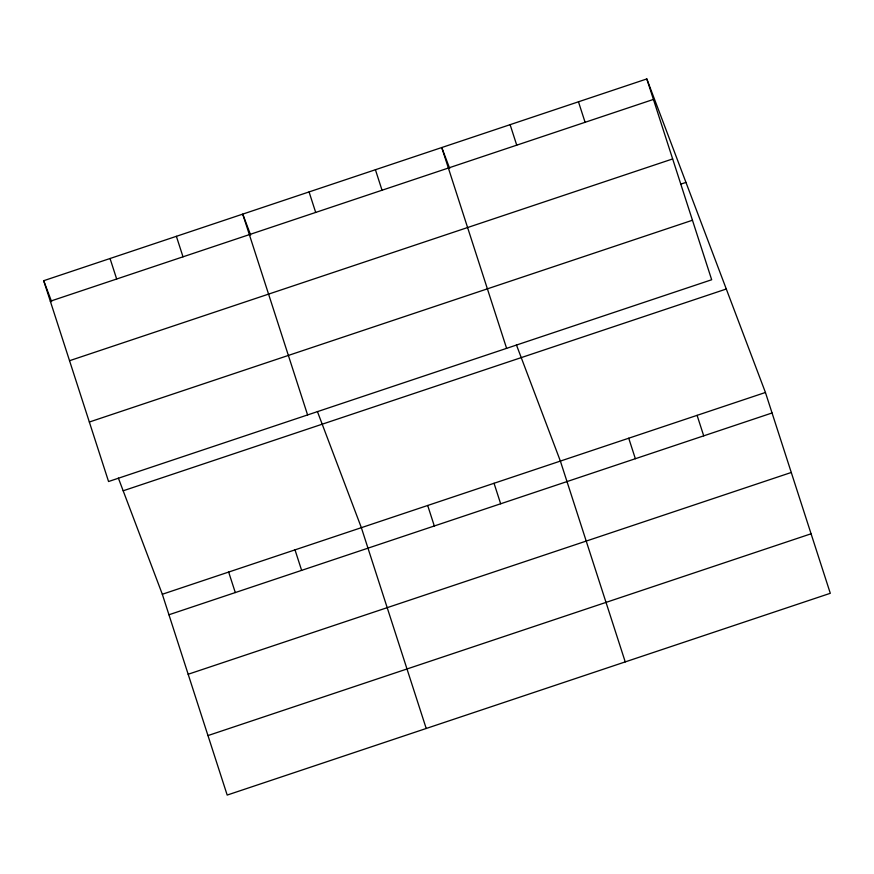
<?xml version="1.0" encoding="UTF-8"?>
<svg xmlns="http://www.w3.org/2000/svg" width="874" height="874" viewBox="0 0 874 874"><rect width="100%" height="100%" fill="white"/><g stroke="black" fill="none" stroke-linecap="round" stroke-linejoin="round"><path stroke-width="1.31" d="M646.815 78.933L711.676 279.746L108.562 481.519L43.7 280.707L646.815 78.933L765.438 392.481L830.3 593.293L227.185 795.067L162.324 594.254L118.372 478.1M50.321 301.213L653.435 99.428M69.538 360.711L672.652 158.937M680.802 184.13L685.959 182.404M89.345 422.022L692.459 220.237M123.179 490.784L726.294 289.01M162.324 594.254L765.438 392.481M168.944 614.761L772.059 412.976M188.161 674.258L791.276 472.473M207.968 735.569L811.083 533.785M449.684 168.474L441.752 147.542L506.614 348.344M516.436 344.924L560.376 461.079L625.238 661.891M250.652 235.062L242.732 214.119L307.593 414.932M317.404 411.512L361.355 527.667L426.217 728.479M43.7 280.707L51.621 301.65M697.091 415.347L703.712 435.842M578.468 101.799L585.088 122.294M628.734 438.213L635.354 458.708M510.11 124.665L516.731 145.171M494.039 483.278L500.66 503.774M375.416 169.731L382.036 190.237M427.692 505.478L434.312 525.973M309.068 191.93L315.689 212.426M295.008 549.866L301.628 570.361M176.384 236.319L183.005 256.825M228.66 572.066L235.292 592.561M110.048 258.518L116.668 279.014"/></g></svg>
